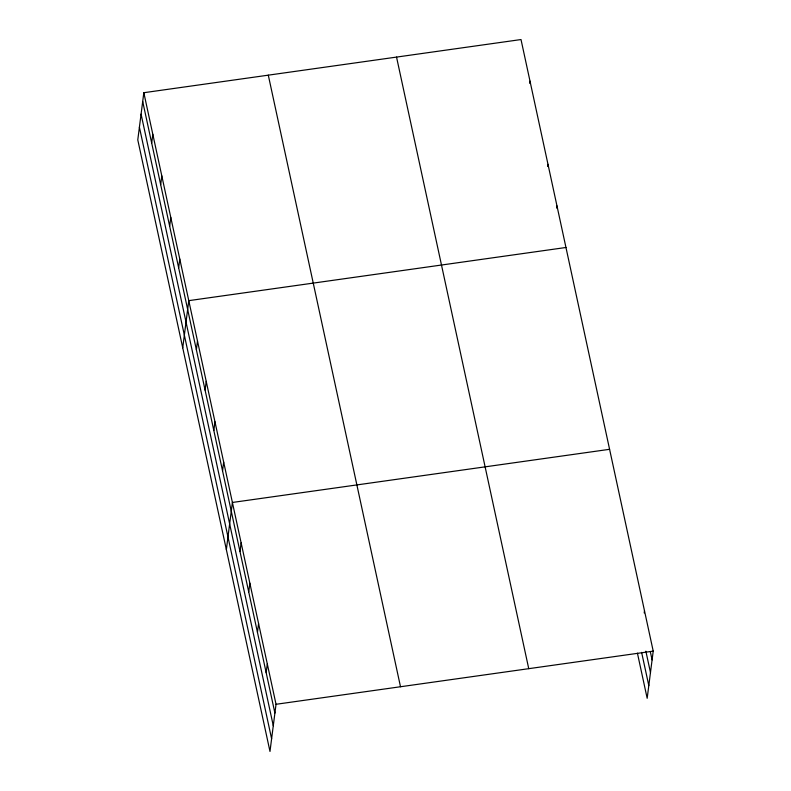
<?xml version="1.0" encoding="UTF-8"?>
<svg xmlns="http://www.w3.org/2000/svg" width="791" height="791" viewBox="0 0 791 791"><rect width="100%" height="100%" fill="white"/><g stroke="black" fill="none" stroke-linecap="round" stroke-linejoin="round"><path stroke-width="1.19" d="M143.824 92.705L137.782 139.869L269.988 751.45L276.029 704.287L143.824 92.705L521.012 39.55L653.218 651.131L647.176 698.295L637.427 653.178M151.684 143.052L152.811 134.292M160.682 184.639L161.799 175.879M169.669 226.226L170.787 217.476M178.657 267.823L179.775 259.062M182.731 347.803L188.772 300.649L565.97 247.484M196.376 349.77L197.493 341.01M205.096 390.131L206.224 381.371M213.827 430.502L214.944 421.741M222.548 470.863L223.675 462.102M226.355 549.626L232.396 502.463L609.594 449.308M239.999 551.594L241.126 542.834M248.73 591.955L249.847 583.194M257.451 632.316L258.578 623.555M266.181 672.686L267.299 663.926M529.723 83.332L530.01 81.137M547.708 166.506L547.985 164.31M556.696 208.092L556.973 205.897M644.22 612.956L644.497 610.761M276.029 704.287L653.218 651.131M650.301 651.576L652.1 659.892M645.861 651.191L650.479 672.558M641.62 652.377L648.808 685.619M396.538 57.09L528.744 668.672M268.297 75.165L400.503 686.746M142.696 101.466L274.902 713.047M141.075 114.141L273.281 725.723M139.404 127.203L271.61 738.774"/></g></svg>
